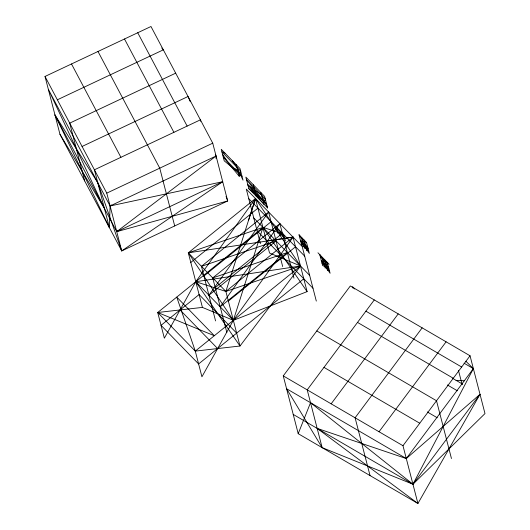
<?xml version="1.0" encoding="UTF-8"?>
<svg xmlns="http://www.w3.org/2000/svg" width="530" height="530" viewBox="0 0 530 530"><rect width="100%" height="100%" fill="white"/><g stroke="black" fill="none" stroke-linecap="round" stroke-linejoin="round"><path stroke-width="0.79" d="M111.393 204.958L110.094 205.978L222.706 181.697L121.721 250.922L97.745 182.638L54.974 114.983L109.366 227.582L110.094 205.978L48.336 89.305L104.383 208.323L59.956 134.249L45.01 76.459L150.977 26.5L212.742 143.173L227.688 200.956L121.721 250.922L59.956 134.249M215.982 158.331L216.061 156.012L215.286 154.555M242.011 176.298L223.229 156.993L239.255 176.291L240.686 171.163L221.898 151.852L224.992 153.15M267.623 207.952L261.542 195.106L247.841 184.798L263.867 204.09L265.298 198.962L246.51 179.657L262.867 200.241L248.835 188.647L245.847 177.093L264.636 196.398L267.623 207.952L248.835 188.647M262.953 227.41L157.715 312.495L214.319 335.722L176.748 297.105L195.285 351.112L201.93 376.79L233.352 320.332L262.953 227.41L188.309 252.823L202.42 307.4L233.352 320.332L307.108 291.632L292.991 237.062L268.518 240.805M248.55 220.281L255.546 198.578M298.204 433.686L310.527 402.701L412.943 484.241L484.99 413.566L470.044 355.776L350.33 285.962L283.265 375.896L298.204 433.686L417.925 503.5L480.008 394.3L406.298 458.556L317.165 428.386L417.925 503.5L402.979 445.717L283.265 375.896M255.599 198.419L195.775 281.721L233.352 320.332L293.176 237.029M319.795 254.672L322.604 265.563L325.712 266.881M374.273 299.927L307.208 389.861L322.147 447.645L412.943 484.241L480.008 394.3M331.151 403.827L398.216 313.886M422.158 327.851L355.093 417.786L370.039 475.576M379.036 431.751L446.101 341.817M402.979 445.717L470.044 355.776M190.793 262.456L257.971 208.144M201.453 266.332L268.63 212.02L208.933 295.236L276.11 240.945L201.453 266.332L215.571 320.915M203.957 276.017L271.135 221.706M212.729 277.912L279.906 223.6L220.202 306.817L287.386 252.532L212.729 277.912L226.847 332.502M215.233 287.598L282.41 233.286M228.37 301.073L295.548 246.761M157.715 312.495L195.285 351.112L300.53 266.02L195.775 281.721L164.353 338.18L157.715 312.495L202.42 307.4M236.678 333.171L199.101 294.561L161.034 325.334L198.611 363.951L303.783 278.793M54.974 114.983L116.739 231.656L118.038 230.643M226.065 196.339L227.688 200.956L116.739 231.656L216.061 156.012L110.094 205.978M57.366 99.792L163.333 49.833L161.736 47.985M175.682 73.166L69.715 123.132L84.661 180.915M82.07 146.465L188.037 96.506L190.323 101.78M121.721 250.922L106.775 193.132L212.742 143.173M116.739 231.656L222.706 181.697M195.285 351.112L239.997 346.017L300.53 266.02L225.879 291.44L195.775 281.721L239.997 346.017L225.879 291.44L188.309 252.823L255.48 198.511L225.879 291.44L293.057 237.129L188.309 252.823L233.352 320.332M456.065 380.341L464.313 380.785M282.96 233.823L262.887 227.337L307.108 291.632M300.517 240.56L306.532 242.501L309.354 253.419L300.517 240.56L308.029 248.278L301.842 245.695L299.019 234.777L306.532 242.501M325.175 261.608L327.295 262.377L330.117 273.288L321.273 260.429L325.287 261.727M234.498 168.573L237.592 169.872M325.705 266.862L328.785 268.154L319.782 254.652M284.994 259.488L300.464 265.954L255.414 198.445L269.531 253.022L285.054 259.508M464.075 363.202L473.363 368.622L412.943 484.241L293.223 414.42M365.885 311.17L461.656 367.018M357.505 322.406L453.276 378.261M452.799 378.433L462.445 384.065M447.406 384.972L457.377 390.782M316.794 330.932L436.508 400.746L451.454 458.529M427.293 411.949L437.257 417.766M323.969 367.376L419.747 423.231M238.255 172.435L224.223 160.842L221.235 149.288L240.024 168.593L243.012 180.154L236.93 167.301L232.504 160.868M465.824 361.208L473.363 368.622L406.298 458.556L286.584 388.742L322.147 447.645M354.736 288.989L352.589 286.783L352.92 288.068M317.954 252.784L329.137 264.265M320.279 256.58L327.792 264.298M247.841 184.798L266.623 204.103M321.273 260.429L328.785 268.154M321.935 262.999L329.455 270.717M301.179 243.124L308.692 250.849M248.769 198.684L304.69 256.149M277.256 230.702L284.769 238.427M253.751 217.949L309.672 275.415M257.07 230.788L312.991 288.254M180.067 309.951L217.644 348.561M222.56 154.422L226.986 160.855M299.019 234.777L308.029 248.278M137.734 32.747L187.143 126.08M124.49 38.988L173.9 132.328M97.997 51.483L159.755 168.156L174.701 225.939M71.504 63.971L120.913 157.311M45.01 76.459L106.775 193.132M458.496 370.516L462.16 384.667M324.665 259.673L327.487 270.585M322.412 257.355L325.235 268.266M303.902 239.798L306.724 250.716M301.649 237.48L304.472 248.398M316.311 301.093L302.199 246.523L246.291 189.104L260.389 243.628M285.431 240.998L284.106 235.857L276.587 228.138L277.919 233.273M279.84 223.547L293.951 278.124M268.564 211.96L282.682 266.537M260.879 192.536L263.867 204.09M253.36 184.811L256.348 196.372M236.267 164.731L239.255 176.291M200.777 121.35L200.386 119.84L94.419 169.799L109.366 227.582"/></g></svg>
